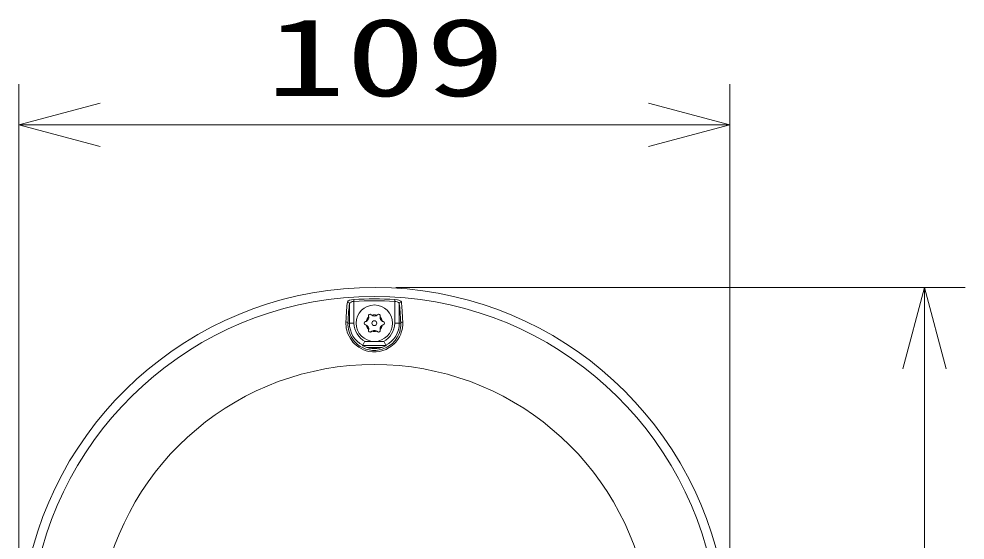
# Model space of a CAD drawing. Units: millimetres on the paper. Extents: x -62 to 64, y -58 to 59.
# Drawn here: x -27.59 to 1.52, y 26.8 to 42.83 of the extents above; entities that cross this region are included whole.
import ezdxf
from ezdxf.enums import TextEntityAlignment as Align

# ---------------------------------------------------------------- set-up
doc = ezdxf.new("R2010")
doc.units = ezdxf.units.MM
for name, color, linetype, lineweight in [('0-2_GAIKEI', 4, 'Continuous', 9), ('0-3_SUNPO', 7, 'Continuous', 9), ('0-4_0', 7, 'Continuous', 9)]:
    doc.layers.add(name, color=color, linetype=linetype, lineweight=lineweight)
doc.styles.add('ＭＳ ゴシック', font='')
doc.styles.get('ＭＳ ゴシック').set_extended_font_data('MS Gothic')

# ---------------------------------------------------------------- blocks, each defined once
blk = doc.blocks.new('_Open30')
at = {"layer": '0-4_0'}
blk.add_line((0, 0), (-1, 0), dxfattribs=at)
blk.add_lwpolyline([(-1, 0.2679), (0, 0), (-1, -0.2679)], dxfattribs=at)

msp = doc.modelspace()

# ---------------------------------------------------------------- linework, layer by layer
at = {"layer": '0-2_GAIKEI'}
for p, q in [((-17.281, 34.138), (-17.281, 33.467)), ((-16.027, 34.138), (-16.023, 34.196)), ((-17.421, 34.062), (-17.421, 33.467)), ((-15.887, 33.467), (-15.887, 34.062)), ((-17.281, 33.467), (-17.465, 33.467)), ((-16.915, 32.907), (-16.392, 32.907)), ((-17.013, 32.783), (-16.295, 32.783)), ((-16.89, 32.723), (-16.417, 32.723)), ((-16.838, 32.708), (-16.47, 32.708)), ((-16.294, 32.777), (-16.296, 32.789))]:
    msp.add_line(p, q, dxfattribs=at)
for points in [[(-17.485, 34.118), (-17.482, 34.128), (-17.474, 34.14), (-17.461, 34.151), (-17.448, 34.159), (-17.421, 34.171), (-17.36, 34.187), (-17.284, 34.196)], [(-17.421, 34.062), (-17.417, 34.075), (-17.411, 34.086), (-17.404, 34.095), (-17.388, 34.107), (-17.37, 34.117), (-17.332, 34.13), (-17.281, 34.138), (-17.284, 34.196)], [(-16.027, 34.138), (-15.991, 34.133), (-15.955, 34.123), (-15.927, 34.111), (-15.913, 34.102), (-15.899, 34.09), (-15.891, 34.076), (-15.887, 34.062)], [(-15.842, 33.467), (-16.027, 33.467), (-16.027, 34.138)], [(-16.023, 34.196), (-15.941, 34.185), (-15.9, 34.175), (-15.86, 34.159), (-15.84, 34.147), (-15.828, 34.133), (-15.823, 34.121), (-15.822, 34.118)], [(-15.779, 33.506), (-15.779, 33.432), (-15.791, 33.319), (-15.806, 33.246), (-15.824, 33.188), (-15.844, 33.133), (-15.882, 33.052), (-15.931, 32.97), (-15.964, 32.924), (-15.997, 32.884), (-16.046, 32.833), (-16.093, 32.79), (-16.144, 32.75), (-16.194, 32.716), (-16.245, 32.687), (-16.295, 32.662), (-16.394, 32.624), (-16.492, 32.599), (-16.601, 32.585), (-16.71, 32.585), (-16.82, 32.6), (-16.902, 32.62), (-16.985, 32.65), (-17.059, 32.685), (-17.135, 32.73), (-17.212, 32.787), (-17.261, 32.832), (-17.311, 32.885), (-17.351, 32.934), (-17.391, 32.993), (-17.432, 33.065), (-17.467, 33.142), (-17.486, 33.194), (-17.503, 33.255), (-17.516, 33.313), (-17.525, 33.374), (-17.529, 33.441), (-17.529, 33.506)], [(-15.842, 33.467), (-15.842, 33.395), (-15.849, 33.321), (-15.858, 33.265), (-15.872, 33.211), (-15.891, 33.153), (-15.919, 33.089), (-15.957, 33.018), (-16.013, 32.938), (-16.052, 32.893), (-16.09, 32.854), (-16.137, 32.812), (-16.184, 32.777), (-16.246, 32.738), (-16.307, 32.707), (-16.409, 32.667), (-16.509, 32.643), (-16.609, 32.631), (-16.711, 32.632), (-16.812, 32.645), (-16.915, 32.673), (-17.001, 32.707), (-17.089, 32.755), (-17.134, 32.784), (-17.179, 32.82), (-17.226, 32.862), (-17.275, 32.914), (-17.319, 32.971), (-17.365, 33.044), (-17.402, 33.119), (-17.422, 33.17), (-17.441, 33.23), (-17.454, 33.288), (-17.462, 33.348), (-17.466, 33.415), (-17.465, 33.467)], [(-16.961, 32.749), (-17.009, 32.773), (-17.013, 32.776), (-17.014, 32.777), (-17.014, 32.777), (-17.012, 32.789)], [(-16.968, 32.875), (-17.011, 32.791), (-17.012, 32.789), (-17.012, 32.789)], [(-16.347, 32.749), (-16.299, 32.773), (-16.294, 32.776), (-16.294, 32.777), (-16.294, 32.777)], [(-16.339, 32.875), (-16.297, 32.791), (-16.296, 32.789), (-16.296, 32.789)]]:
    msp.add_lwpolyline(points, dxfattribs=at)
for radius in [0.56, 0.075]:
    msp.add_circle((-16.654, 33.467), radius, dxfattribs=at)
at = {"layer": '0-2_GAIKEI', "color": 7}
msp.add_arc((-16.654, 23.667), 10.9, 10.1303, 169.5294, dxfattribs=at)
at = {"layer": '0-2_GAIKEI'}
for centre, radius, start, end in [((-16.654, 23.669), 10.62, 10.561, 169.439), ((-16.654, 23.657), 10.558, 86.5757, 93.4243), ((-16.654, 23.657), 10.499, 86.5756, 93.4244), ((-16.914, 33.467), 0.05, 104.4153, 255.5847), ((-16.959, 33.643), 0.132, 284.4153, 15.5847), ((-16.654, 33.467), 0.26, 132.1136, 167.8863), ((-16.784, 33.692), 0.05, 44.4153, 195.5847), ((-16.654, 33.819), 0.132, 224.4153, 315.5847), ((-16.654, 33.467), 0.26, 72.1137, 107.8863), ((-16.524, 33.692), 0.05, 344.4153, 135.5847), ((-16.348, 33.643), 0.132, 164.4153, 255.5847), ((-16.654, 33.467), 0.26, 12.1136, 47.8864), ((-16.394, 33.467), 0.05, 284.4153, 75.5847), ((-16.654, 33.467), 0.767, 180, 242.173), ((-16.654, 33.467), 0.627, 180, 243.6986), ((-16.959, 33.291), 0.132, 344.4153, 75.5847), ((-16.654, 33.467), 0.26, 192.1137, 227.8864), ((-16.784, 33.242), 0.05, 164.4153, 315.5847), ((-16.654, 33.114), 0.132, 44.4153, 135.5847), ((-16.654, 33.467), 0.26, 252.1137, 287.8863), ((-16.524, 33.242), 0.05, 224.4153, 15.5847), ((-16.348, 33.291), 0.132, 104.4153, 195.5847), ((-16.654, 33.467), 0.26, 312.1137, 347.8863), ((-16.654, 33.467), 0.627, 296.3014, 0), ((-16.654, 33.467), 0.767, 297.827, 0), ((-16.915, 32.847), 0.0597, 105.6899, 152.4501), ((-16.915, 32.847), 0.0601, 90, 105.6273), ((-16.392, 32.847), 0.0601, 74.3727, 90), ((-16.392, 32.847), 0.0597, 27.5499, 74.3101), ((-16.654, 33.467), 0.781, 246.8438, 293.1562), ((-16.654, 23.68), 8.517, 9.9604, 170.0396)]:
    msp.add_arc(centre, radius, start, end, dxfattribs=at)
for centre, major_axis, ratio, start_param, end_param in [((-17.442, 32.125), (0.003, -2.138), 0.051901, 3.511425, 4.009947), ((-17.481, 34.062), (0.0594, -0.0082), 0.933079, 0.146029, 1.772415), ((-15.827, 34.062), (0.0594, 0.0082), 0.933079, 1.369178, 2.995564), ((-15.866, 32.104), (-0.004, -2.159), 0.051787, 2.277689, 2.773239), ((-17.381, 32.049), (0, -2.154), 0.052161, 3.50508, 3.993999), ((-15.926, 32.051), (0, -2.152), 0.052177, 2.288668, 2.777922), ((-17.525, 33.467), (0.0599, -0.0027), 0.656894, 0.069469, 1.659095), ((-15.782, 33.467), (0.0599, 0.0027), 0.656894, 1.482498, 3.072124)]:
    msp.add_ellipse(centre, major_axis=major_axis, ratio=ratio, start_param=start_param, end_param=end_param, dxfattribs=at)
at = {"layer": '0-3_SUNPO'}
for p, q in [((-27.591, 23.02), (-27.591, 40.817)), ((-5.716, 23.02), (-5.716, 40.817)), ((-25.091, 39.567), (-8.216, 39.567)), ((-15.996, 34.567), (1.524, 34.567)), ((0.274, 13.267), (0.274, 32.067))]:
    msp.add_line(p, q, dxfattribs=at)

# ---------------------------------------------------------------- block references
at = {"layer": '0-3_SUNPO', "xscale": 2.5, "yscale": 2.5}
for p, rotation in [((-27.591, 39.567), 180), ((0.274, 34.567), 90.00048)]:
    msp.add_blockref('_Open30', p, dxfattribs=dict(at, rotation=rotation))
msp.add_blockref('_Open30', (-5.716, 39.567), dxfattribs=at)

# ---------------------------------------------------------------- texts
at = {"layer": '0-3_SUNPO', "style": 'ＭＳ ゴシック', "width": 1.5}
msp.add_text('109', height=2.405, dxfattribs=at).set_placement((-19.987, 39.729), align=Align.BOTTOM_LEFT)

doc.saveas('drawing.dxf')
